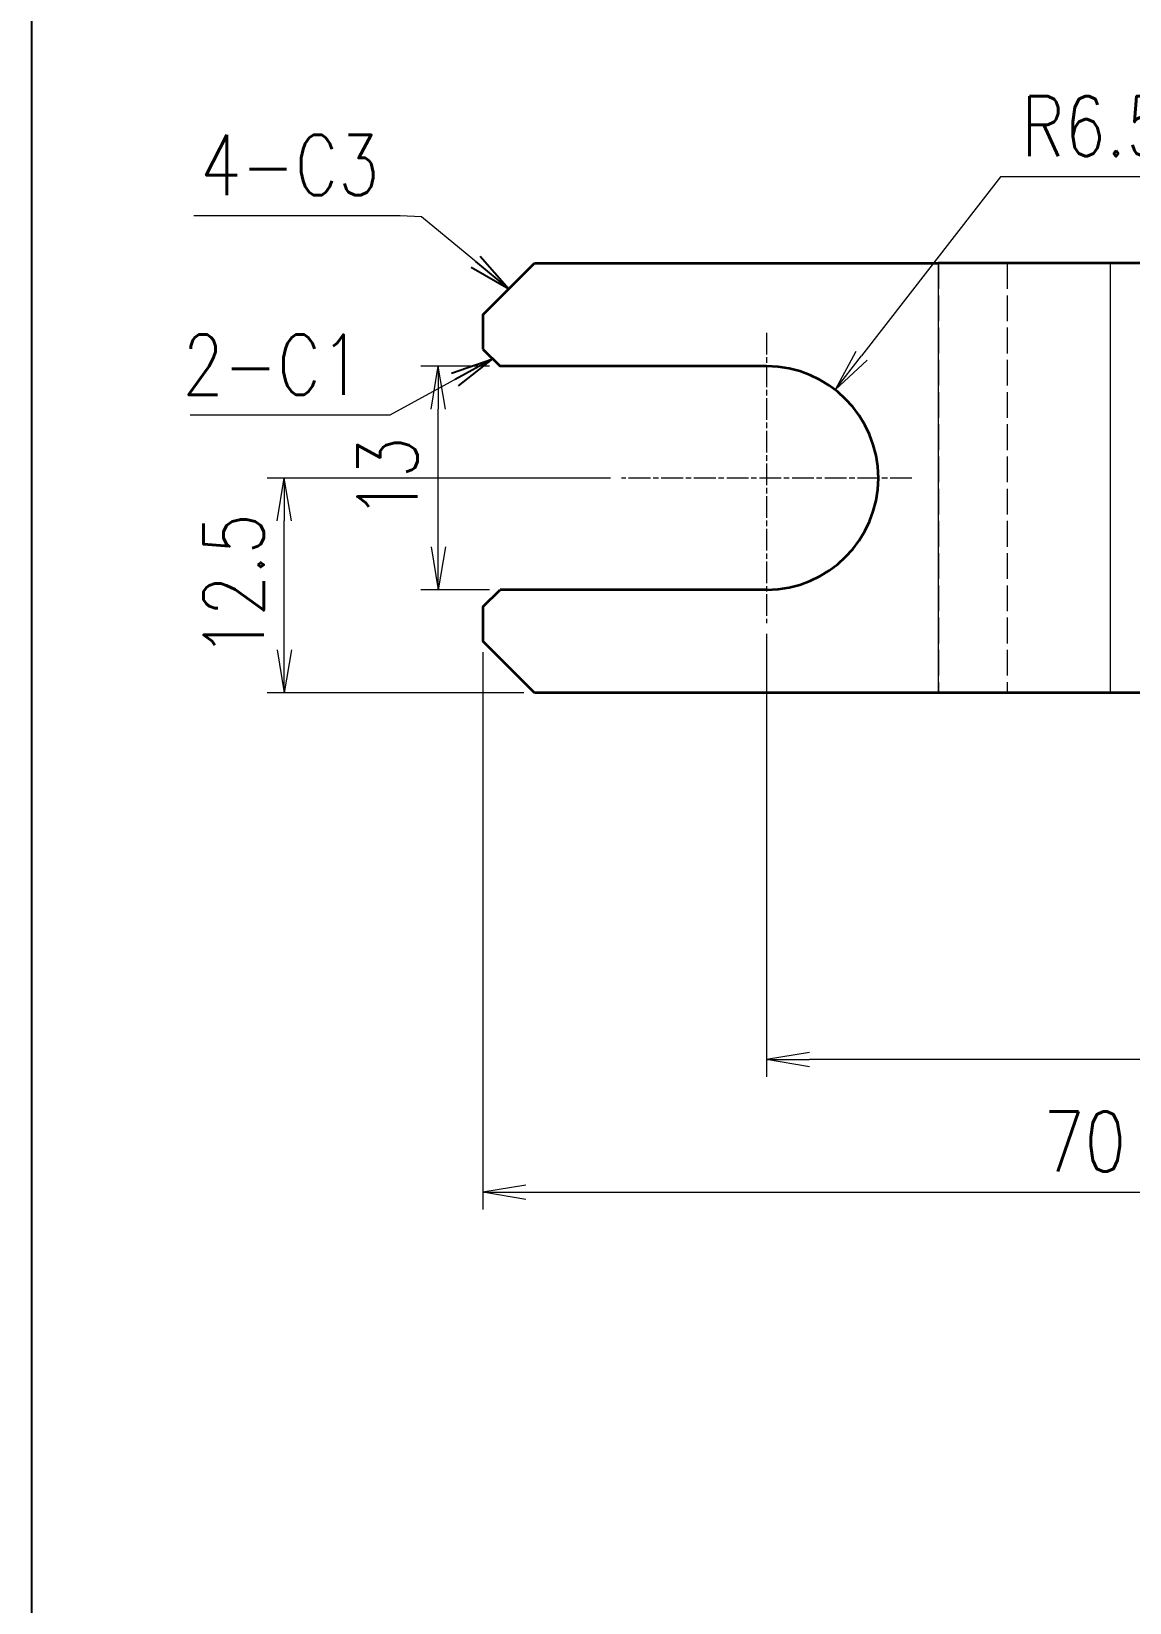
# Model space of a CAD drawing. Header units: millimetres. Extents: x -49992 to 104182, y -50696 to 36476.
# Drawn here: x -48856.8 to -48792.9, y 35750.4 to 35841.8 of the extents above; entities that cross this region are included whole.
import ezdxf

# ---------------------------------------------------------------- set-up
doc = ezdxf.new("R2010")
doc.units = ezdxf.units.MM
doc.header["$LTSCALE"] = 0.5
doc.linetypes.add('AM_ISO02W050x2', pattern=[3.75, 3, -0.75])
doc.linetypes.add('AM_ISO08W050x2', pattern=[9, 6, -0.75, 1.5, -0.75])
for name, color, linetype, lineweight in [('中心线', 2, 'AM_ISO08W050x2', 18), ('图框', 7, 'Continuous', 18), ('标注线', 3, 'Continuous', 18), ('细实线', 3, 'Continuous', 18), ('虚线', 1, 'AM_ISO02W050x2', 18)]:
    doc.layers.add(name, color=color, linetype=linetype, lineweight=lineweight)
doc.layers.add('图\\M+19E79\\M+195B6\\M+18E9A', color=7, linetype='Continuous')
doc.styles.add('DIM', font='romans.shx', dxfattribs={"width": 0.8, "bigfont": 'bigfont.shx'})
doc.dimstyles.new('DEH 1-1', dxfattribs={"dimtxt": 3.5, "dimasz": 2.5, "dimexe": 1, "dimexo": 0.625, "dimgap": 1.2, "dimtad": 1, "dimtoh": 1, "dimdsep": 46, "dimtxsty": 'DIM', "dimblk": 'OPEN', "dimcen": 0, "dimclrd": 8, "dimclre": 8, "dimclrt": 2, "dimazin": 2, "dimtfac": 0.5, "dimtmove": 0, "dimatfit": 3, "dimldrblk": 'OPEN', "dimfxl": 0, "dimtolj": 2, "dimlwd": 18, "dimlwe": 18, "dimarcsym": 0})
doc.dimstyles.new('DEH 1-1$0', dxfattribs={"dimtxt": 3.5, "dimasz": 2.5, "dimexe": 1, "dimexo": 0.625, "dimgap": 1.2, "dimtad": 1, "dimzin": 9, "dimdsep": 46, "dimtxsty": 'DIM', "dimblk": 'OPEN', "dimcen": 0, "dimclrd": 8, "dimclre": 8, "dimclrt": 2, "dimazin": 2, "dimtfac": 0.5, "dimtmove": 0, "dimatfit": 3, "dimldrblk": 'OPEN', "dimfxl": 0, "dimtolj": 2, "dimlwd": 18, "dimlwe": 18, "dimarcsym": 0})
doc.dimstyles.new('DEH 1-1$4', dxfattribs={"dimtxt": 3.5, "dimasz": 2.5, "dimexe": 1, "dimexo": 0.625, "dimgap": 1.2, "dimtad": 1, "dimtoh": 1, "dimdsep": 46, "dimtxsty": 'DIM', "dimblk": 'OPEN', "dimcen": 0, "dimclrd": 8, "dimclre": 8, "dimclrt": 2, "dimazin": 2, "dimtfac": 0.5, "dimtofl": 0, "dimtmove": 0, "dimatfit": 3, "dimldrblk": 'OPEN', "dimfxl": 0, "dimtolj": 2, "dimlwd": 18, "dimlwe": 18, "dimarcsym": 0})

# ---------------------------------------------------------------- blocks, each defined once
blk = doc.blocks.new('GZDEH零件A4图框V01版')
at = {"layer": '图\\M+19E79\\M+195B6\\M+18E9A', "linetype": 'Continuous'}
blk.add_line((25, 292), (25, 13.5), dxfattribs=at)
blk = doc.blocks.new('DEH A4')
at = {"layer": '图框'}
blk.add_blockref('GZDEH零件A4图框V01版', (0, 0), dxfattribs=at)
blk = doc.blocks.new('_Open')
at = {"color": 0, "linetype": 'ByBlock', "lineweight": -2}
for p, q in [((-1, 0.167), (0, 0)), ((-1, -0.167), (0, 0)), ((0, 0), (-1, 0))]:
    blk.add_line(p, q, dxfattribs=at)
blk = doc.blocks.new('*D65')
at = {"layer": 'Defpoints', "color": 0, "transparency": 16777216}
for p in [(-48814.06, 35807.358), (-48760.56, 35806.308), (-48814.06, 35781.964)]:
    blk.add_point(p, dxfattribs=at)
at = {"layer": '标注线', "color": 8, "lineweight": 18, "transparency": 16777216}
for p, q in [((-48814.06, 35806.733), (-48814.06, 35780.964)), ((-48760.56, 35805.683), (-48760.56, 35780.964)), ((-48763.06, 35781.964), (-48811.56, 35781.964))]:
    blk.add_line(p, q, dxfattribs=at)
at = {"layer": '标注线', "color": 8, "lineweight": 18, "transparency": 16777216, "xscale": 2.5, "yscale": 2.5, "zscale": 2.5, "rotation": 180}
blk.add_blockref('_Open', (-48814.06, 35781.964), dxfattribs=at)
at = {"layer": '标注线', "color": 8, "lineweight": 18, "transparency": 16777216, "xscale": 2.5, "yscale": 2.5, "zscale": 2.5}
blk.add_blockref('_Open', (-48760.56, 35781.964), dxfattribs=at)
at = {"layer": '标注线', "color": 2, "transparency": 16777216, "insert": (-48787.31, 35784.914), "char_height": 3.5, "attachment_point": 5, "style": 'DIM'}
blk.add_mtext('\\A2;53.5', dxfattribs=at)
blk = doc.blocks.new('*D66')
at = {"layer": 'Defpoints', "color": 0, "transparency": 16777216}
for p in [(-48830.56, 35806.308), (-48760.56, 35806.308), (-48760.56, 35774.247)]:
    blk.add_point(p, dxfattribs=at)
at = {"layer": '标注线', "color": 8, "lineweight": 18, "transparency": 16777216}
for p, q in [((-48830.56, 35805.683), (-48830.56, 35773.247)), ((-48760.56, 35805.683), (-48760.56, 35773.247)), ((-48828.06, 35774.247), (-48763.06, 35774.247))]:
    blk.add_line(p, q, dxfattribs=at)
at = {"layer": '标注线', "color": 8, "lineweight": 18, "transparency": 16777216, "xscale": 2.5, "yscale": 2.5, "zscale": 2.5, "rotation": 180}
blk.add_blockref('_Open', (-48830.56, 35774.247), dxfattribs=at)
at = {"layer": '标注线', "color": 8, "lineweight": 18, "transparency": 16777216, "xscale": 2.5, "yscale": 2.5, "zscale": 2.5}
blk.add_blockref('_Open', (-48760.56, 35774.247), dxfattribs=at)
at = {"layer": '标注线', "color": 2, "transparency": 16777216, "insert": (-48795.56, 35777.197), "char_height": 3.5, "attachment_point": 5, "style": 'DIM'}
blk.add_mtext('\\A2;70', dxfattribs=at)
blk = doc.blocks.new('*D67')
at = {"layer": 'Defpoints', "color": 0, "transparency": 16777216}
for p in [(-48842.118, 35815.808), (-48822.51, 35815.808), (-48827.56, 35803.308)]:
    blk.add_point(p, dxfattribs=at)
at = {"layer": '标注线', "color": 8, "lineweight": 18, "transparency": 16777216}
for p, q in [((-48823.135, 35815.808), (-48843.118, 35815.808)), ((-48842.118, 35805.808), (-48842.118, 35813.308)), ((-48828.185, 35803.308), (-48843.118, 35803.308))]:
    blk.add_line(p, q, dxfattribs=at)
at = {"layer": '标注线', "color": 8, "lineweight": 18, "transparency": 16777216, "xscale": 2.5, "yscale": 2.5, "zscale": 2.5}
for p, rotation in [((-48842.118, 35815.808), 90), ((-48842.118, 35803.308), 270)]:
    blk.add_blockref('_Open', p, dxfattribs=dict(at, rotation=rotation))
at = {"layer": '标注线', "color": 2, "transparency": 16777216, "insert": (-48845.068, 35809.558), "char_height": 3.5, "attachment_point": 5, "rotation": 90, "style": 'DIM'}
blk.add_mtext('\\A2;12.5', dxfattribs=at)
blk = doc.blocks.new('*D71')
at = {"layer": 'Defpoints', "color": 0, "transparency": 16777216}
for p in [(-48833.167, 35822.308), (-48829.56, 35822.308), (-48829.56, 35809.308)]:
    blk.add_point(p, dxfattribs=at)
at = {"layer": '标注线', "color": 8, "lineweight": 18, "transparency": 16777216}
for p, q in [((-48830.185, 35822.308), (-48834.167, 35822.308)), ((-48833.167, 35811.808), (-48833.167, 35819.808)), ((-48830.185, 35809.308), (-48834.167, 35809.308))]:
    blk.add_line(p, q, dxfattribs=at)
at = {"layer": '标注线', "color": 8, "lineweight": 18, "transparency": 16777216, "xscale": 2.5, "yscale": 2.5, "zscale": 2.5}
for p, rotation in [((-48833.167, 35822.308), 90), ((-48833.167, 35809.308), 270)]:
    blk.add_blockref('_Open', p, dxfattribs=dict(at, rotation=rotation))
at = {"layer": '标注线', "color": 2, "transparency": 16777216, "insert": (-48836.117, 35815.808), "char_height": 3.5, "attachment_point": 5, "rotation": 90, "style": 'DIM'}
blk.add_mtext('\\A2;13', dxfattribs=at)
blk = doc.blocks.new('*D72')
at = {"layer": 'Defpoints', "color": 0, "transparency": 16777216}
for p in [(-48810.074, 35820.942), (-48814.06, 35815.808)]:
    blk.add_point(p, dxfattribs=at)
at = {"layer": '标注线', "color": 8, "lineweight": 18, "transparency": 16777216}
for p, q in [((-48800.459, 35833.325), (-48808.541, 35822.916)), ((-48790.726, 35833.325), (-48800.459, 35833.325))]:
    blk.add_line(p, q, dxfattribs=at)
at = {"layer": '标注线', "color": 8, "lineweight": 18, "transparency": 16777216, "xscale": 2.5, "yscale": 2.5, "zscale": 2.5, "rotation": 232.1732087592403}
blk.add_blockref('_Open', (-48810.074, 35820.942), dxfattribs=at)
at = {"layer": '标注线', "color": 2, "transparency": 16777216, "insert": (-48794.993, 35836.275), "char_height": 3.5, "attachment_point": 5, "style": 'DIM'}
blk.add_mtext('\\A2;R6.5', dxfattribs=at)

msp = doc.modelspace()

# ---------------------------------------------------------------- linework, layer by layer
at = {"color": 7, "lineweight": 35, "ltscale": 0.106066}
for p, q in [((-48830.56, 35825.308), (-48827.56, 35828.308)), ((-48827.56, 35803.308), (-48830.56, 35806.308))]:
    msp.add_line(p, q, dxfattribs=at)
at = {"color": 7, "lineweight": 35}
for p, q in [((-48827.56, 35828.308), (-48804.06, 35828.308)), ((-48804.06, 35803.308), (-48827.56, 35803.308))]:
    msp.add_line(p, q, dxfattribs=at)
at = {"color": 7, "lineweight": 35, "ltscale": 0.25}
for p, q in [((-48794.06, 35828.308), (-48804.06, 35828.308)), ((-48794.06, 35803.308), (-48804.06, 35803.308))]:
    msp.add_line(p, q, dxfattribs=at)
at = {"color": 7, "lineweight": 35, "ltscale": 0.1}
for p, q in [((-48790.06, 35828.308), (-48794.06, 35828.308)), ((-48790.06, 35803.308), (-48794.06, 35803.308))]:
    msp.add_line(p, q, dxfattribs=at)
at = {"color": 7, "lineweight": 35, "ltscale": 0.05}
for p, q in [((-48830.56, 35825.308), (-48830.56, 35823.308)), ((-48830.56, 35808.308), (-48830.56, 35806.308))]:
    msp.add_line(p, q, dxfattribs=at)
at = {"color": 7, "lineweight": 35, "ltscale": 0.035355}
for p, q in [((-48830.56, 35823.308), (-48829.56, 35822.308)), ((-48830.56, 35808.308), (-48829.56, 35809.308))]:
    msp.add_line(p, q, dxfattribs=at)
at = {"color": 7, "lineweight": 35, "ltscale": 0.3875}
for p, q in [((-48814.06, 35822.308), (-48829.56, 35822.308)), ((-48814.06, 35809.308), (-48829.56, 35809.308))]:
    msp.add_line(p, q, dxfattribs=at)
at = {"color": 7, "lineweight": 35}
msp.add_arc((-48814.06, 35815.808), 6.5, 270, 90, dxfattribs=at)
at = {"layer": '中心线', "ltscale": 0.422501}
msp.add_line((-48814.06, 35824.258), (-48814.06, 35807.358), dxfattribs=at)
at = {"layer": '中心线', "ltscale": 0.422498}
msp.add_line((-48805.61, 35815.808), (-48822.51, 35815.808), dxfattribs=at)
at = {"layer": '细实线', "lineweight": 13}
for p, q in [((-48804.06, 35803.308), (-48804.06, 35828.308)), ((-48794.06, 35803.308), (-48794.06, 35828.308))]:
    msp.add_line(p, q, dxfattribs=at)
at = {"layer": '虚线'}
for p, q in [((-48804.06, 35828.308), (-48804.06, 35803.308)), ((-48800.06, 35828.308), (-48800.06, 35803.308))]:
    msp.add_line(p, q, dxfattribs=at)

# ---------------------------------------------------------------- block references
at = {"layer": '图框'}
msp.add_blockref('DEH A4', (-48881.83, 35658.955), dxfattribs=at)

# ---------------------------------------------------------------- texts
at = {"layer": '标注线', "color": 2, "char_height": 3.5, "width": 15.1608, "attachment_point": 9, "style": 'DIM'}
for s, insert in [('\\A2;{\\Fromans,bigfont|c134;4}-{\\Fromans,bigfont|c134;C}3', (-48836.584, 35832.269)), ('\\A2;2-C1', (-48837.604, 35820.655))]:
    msp.add_mtext(s, dxfattribs=dict(at, insert=insert))

# ---------------------------------------------------------------- dimensions: what is measured, and where the dimension line sits
at = {"layer": '标注线'}
dim = msp.add_radius_dim(center=(-48814.06, 35815.808), mpoint=(-48810.074, 35820.942), dimstyle='DEH 1-1$4', dxfattribs=at)
dim.commit()
dim.dimension.update_dxf_attribs({"geometry": '*D72', "text_midpoint": (-48794.993, 35833.325), "dimtype": 164})
for base, p1, p2, picture, middle in [((-48833.167, 35822.308), (-48829.56, 35809.308), (-48829.56, 35822.308), '*D71', (-48836.117, 35815.808)), ((-48842.118, 35815.808), (-48827.56, 35803.308), (-48822.51, 35815.808), '*D67', (-48845.068, 35809.558))]:
    dim = msp.add_linear_dim(base=base, p1=p1, p2=p2, angle=90, dimstyle='DEH 1-1$0', dxfattribs=at)
    dim.commit()
    dim.dimension.update_dxf_attribs({"geometry": picture, "text_midpoint": middle})
for base, p1, p2, picture, middle in [((-48814.06, 35781.964), (-48760.56, 35806.308), (-48814.06, 35807.358), '*D65', (-48787.31, 35784.914)), ((-48760.56, 35774.247), (-48830.56, 35806.308), (-48760.56, 35806.308), '*D66', (-48795.56, 35777.197))]:
    dim = msp.add_linear_dim(base=base, p1=p1, p2=p2, dimstyle='DEH 1-1$0', dxfattribs=at)
    dim.commit()
    dim.dimension.update_dxf_attribs({"geometry": picture, "text_midpoint": middle})

# ---------------------------------------------------------------- leaders
at = {"layer": '标注线', "annotation_type": 0, "has_hookline": 1, "hookline_direction": 1}
for points, text_width in [([(-48829.06, 35826.808), (-48834.136, 35831.011), (-48835.384, 35831.069)], 10.8), ([(-48829.996, 35822.744), (-48835.971, 35819.456), (-48836.404, 35819.455)], 10)]:
    msp.add_leader(points, dimstyle='DEH 1-1', override={"dimgap": 1.2, "dimtad": 1}, dxfattribs=dict(at, text_width=text_width))

doc.saveas('drawing.dxf')
